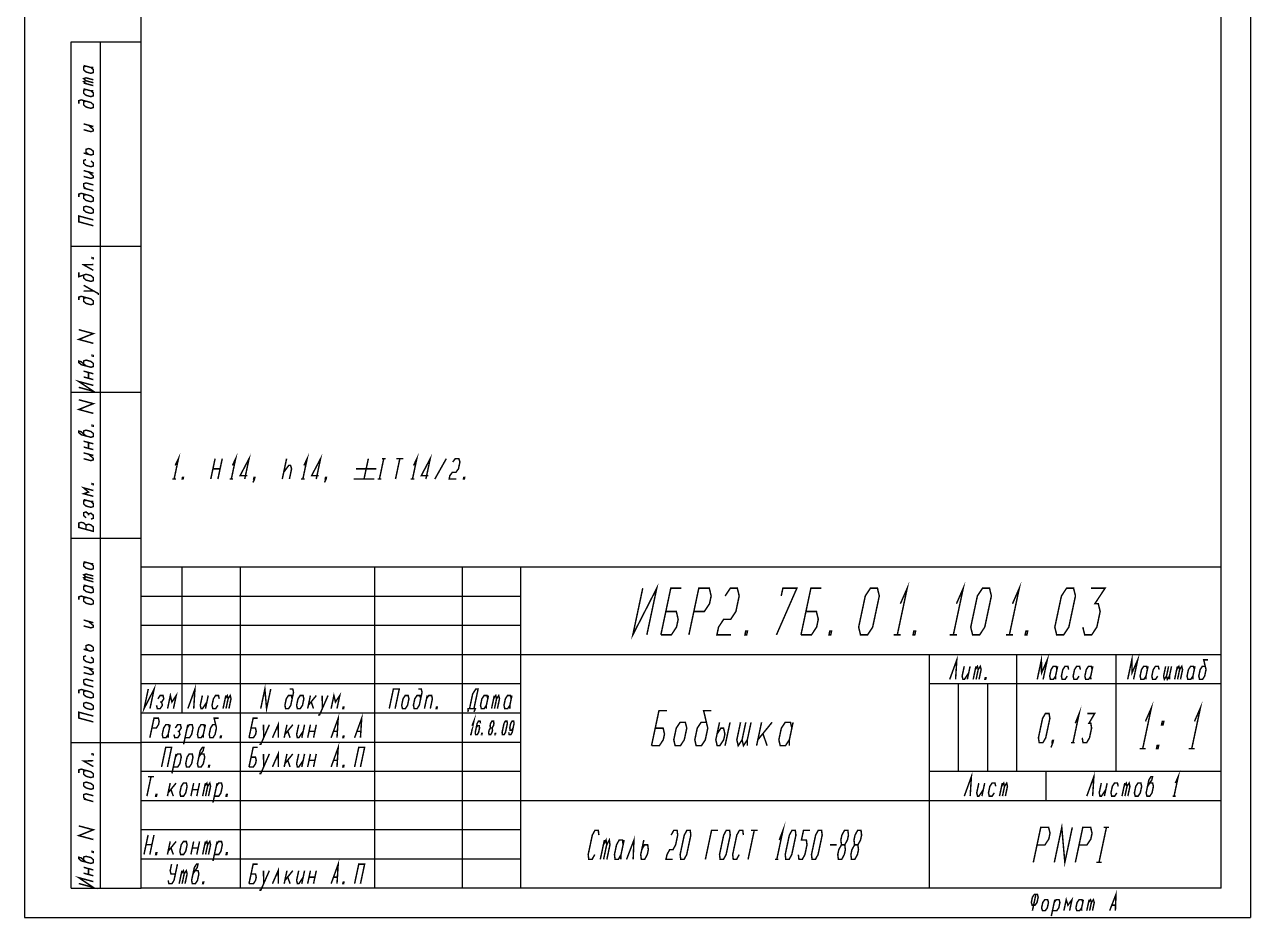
# Model space of a CAD drawing. Header units: millimetres. Extents: x 0 to 210, y 0 to 297.
# Drawn here: x 0 to 210, y 0 to 153 of the extents above; entities that cross this region are included whole.
import ezdxf

# ---------------------------------------------------------------- set-up
doc = ezdxf.new("R2010")
doc.units = ezdxf.units.MM
doc.header["$LTSCALE"] = 19.36
doc.layers.get('0').update_dxf_attribs({"linetype": 'CONTINUOUS'})

msp = doc.modelspace()

# ---------------------------------------------------------------- linework, layer by layer
at = {"color": 7, "linetype": 'CONTINUOUS'}
for p, q in [((0, 297), (0, 0)), ((210, 297), (210, 0)), ((20, 5), (20, 292.349899)), ((205, 5), (205, 292.349899)), ((8, 5), (8, 150)), ((8, 150), (20, 150)), ((13, 5), (13, 150)), ((20, 5), (20, 150)), ((8, 115), (20, 115)), ((8, 90), (20, 90)), ((8, 65), (20, 65)), ((205, 60), (20, 60)), ((20, 5), (20, 60)), ((27, 35), (27, 60)), ((37, 5), (37, 60)), ((60, 5), (60, 60)), ((75, 5), (75, 60)), ((85, 5), (85, 60)), ((205, 5), (205, 60)), ((85, 55), (20, 55)), ((85, 50), (20, 50)), ((205, 45), (20, 45)), ((155, 5), (155, 45)), ((170, 25), (170, 45)), ((187, 25), (187, 45)), ((85, 40), (20, 40)), ((205, 40), (155, 40)), ((160, 25), (160, 40)), ((165, 25), (165, 40)), ((85, 35), (20, 35)), ((8, 30), (20, 30)), ((85, 30), (20, 30)), ((85, 25), (20, 25)), ((205, 25), (155, 25)), ((175, 20), (175, 25)), ((205, 20), (20, 20)), ((85, 15), (20, 15)), ((85, 10), (20, 10)), ((8, 5), (20, 5)), ((205, 5), (20, 5)), ((205, 5), (20, 5)), ((0, 0), (210, 0))]:
    msp.add_line(p, q, dxfattribs=at)
at = {"color": 2, "linetype": 'CONTINUOUS', "const_width": 0.25}
for points in [[(10.127428, 145.946582), (11.377426, 145.611641), (11.794094, 145.625004)], [(10.544096, 145.834938), (10.127428, 145.696579), (10.127428, 145.196584), (10.544096, 144.834937), (11.377426, 144.61165), (11.794094, 144.749999), (11.794094, 145.250005), (11.377426, 145.611641)], [(10.544096, 143.334941), (10.127428, 143.696577), (10.544096, 143.834937), (11.794094, 143.499995)], [(10.544096, 142.834936), (10.127428, 143.196582), (10.544096, 143.334941), (11.794094, 143)], [(11.794094, 142.500005), (10.127428, 142.946579)], [(10.127428, 141.946578), (11.377426, 141.611647), (11.794094, 141.625)], [(10.544096, 141.834935), (10.127428, 141.696586), (10.127428, 141.19658), (10.544096, 140.834934), (11.377426, 140.611646), (11.794094, 140.749995), (11.794094, 141.250001), (11.377426, 141.611647)], [(10.544096, 139.834933), (10.127428, 139.696584), (10.127428, 139.196578), (10.544096, 138.834932), (11.377426, 138.611645), (11.794094, 138.750004), (11.794094, 139.249999), (11.377426, 139.611646), (9.71076, 140.05823), (9.294097, 139.919871), (9.294097, 139.419876)], [(10.127428, 135.946583), (11.794094, 135.499998)], [(10.127428, 134.946582), (11.377426, 134.611641), (11.794094, 134.75), (11.794094, 135.000003), (10.960764, 135.723296)], [(10.127428, 130.946578), (11.377426, 130.611647), (11.794094, 130.749996), (11.794094, 131.250002), (11.377426, 131.611648), (10.960764, 131.723292), (10.544096, 131.584933), (10.544096, 131.084937), (10.960764, 130.723291)], [(10.544096, 129.834934), (10.127428, 129.696585), (10.127428, 129.196579), (10.544096, 128.834933), (11.377426, 128.611646), (11.794094, 128.750005), (11.794094, 129.25), (11.377426, 129.611646)], [(10.127428, 127.946586), (11.794094, 127.500001)], [(10.127428, 126.946585), (11.377426, 126.611644), (11.794094, 126.750003), (11.794094, 126.999995), (10.960764, 127.723288)], [(10.544096, 123.834938), (10.127428, 123.696579), (10.127428, 123.196584), (10.544096, 122.834937), (11.377426, 122.61165), (11.794094, 122.749999), (11.794094, 123.250005), (11.377426, 123.611641), (9.71076, 124.058226), (9.294097, 123.919877), (9.294097, 123.419871)], [(10.544096, 124.834939), (10.127428, 125.196586), (10.127428, 125.696581), (10.544096, 125.83494), (11.794094, 125.499999)], [(11.794094, 124.499998), (10.127428, 124.946583)], [(11.377426, 120.611648), (11.794094, 120.749997), (11.794094, 121.250003), (11.377426, 121.611649), (10.544096, 121.834937), (10.127428, 121.696577), (10.127428, 121.196582), (10.544096, 120.834936), (11.377426, 120.611648)], [(11.794094, 118.500003), (9.294097, 119.169875), (9.294097, 120.169876), (11.794094, 119.500004)], [(11.794094, 110.854165), (10.127428, 111.800745), (11.794094, 111.854166)], [(11.794094, 112.979163), (11.794094, 112.854167), (11.58576, 112.909994), (11.58576, 113.03499), (11.794094, 112.979163)], [(10.127428, 110.050746), (10.127428, 109.550751), (10.544096, 109.189104), (11.377426, 108.965817), (11.794094, 109.104166), (11.794094, 109.604172), (11.377426, 109.965808), (10.544096, 110.189105), (9.294097, 109.774038), (9.294097, 110.524036)], [(12.62743, 106.630874), (12.62743, 106.880877), (10.127428, 108.300747)], [(10.127428, 107.300746), (11.794094, 107.354167)], [(10.544096, 106.189102), (10.127428, 106.050753), (10.127428, 105.550747), (10.544096, 105.189101), (11.377426, 104.965813), (11.794094, 105.104162), (11.794094, 105.604168), (11.377426, 105.965814), (9.71076, 106.412399), (9.294097, 106.27404), (9.294097, 105.774045)], [(11.794094, 98.354169), (9.294097, 99.024041), (11.794094, 100.02083), (9.294097, 100.690702)], [(10.544096, 94.480772), (9.71076, 95.204065), (9.294097, 95.315709), (9.294097, 95.065706), (9.71076, 94.70406), (11.377426, 94.257475), (11.794094, 94.395834), (11.794094, 94.895829), (11.377426, 95.257476), (10.544096, 95.480773), (10.127428, 95.342414), (10.127428, 94.842419)], [(11.794094, 96.270829), (11.794094, 96.145833), (11.58576, 96.20166), (11.58576, 96.326656), (11.794094, 96.270829)], [(10.127428, 93.592415), (11.794094, 93.14583)], [(11.794094, 92.145829), (10.127428, 92.592414)], [(10.960764, 92.369127), (10.960764, 93.369128)], [(9.294097, 90.81571), (11.794094, 90.145838), (9.294097, 91.815711), (11.794094, 91.145828)], [(11.794094, 86.354168), (9.294097, 87.02404), (11.794094, 88.020834), (9.294097, 88.690707)], [(11.794094, 84.270833), (11.794094, 84.145832), (11.58576, 84.201654), (11.58576, 84.326655), (11.794094, 84.270833)], [(10.544096, 82.480771), (9.71076, 83.204059), (9.294097, 83.315708), (9.294097, 83.065705), (9.71076, 82.704059), (11.377426, 82.257479), (11.794094, 82.395833), (11.794094, 82.895833), (11.377426, 83.25748), (10.544096, 83.480772), (10.127428, 83.342413), (10.127428, 82.842418)], [(10.127428, 81.592414), (11.794094, 81.145834)], [(11.794094, 80.145833), (10.127428, 80.592413)], [(10.960764, 80.369126), (10.960764, 81.369127)], [(10.127428, 79.592417), (11.794094, 79.145833)], [(10.127428, 78.592417), (11.377426, 78.25748), (11.794094, 78.395834), (11.794094, 78.645832), (10.960764, 79.369125)], [(25.813148, 77.438979), (26.367381, 78.605651), (25.623431, 75.105647)], [(31.901563, 75.105647), (32.645513, 78.605651)], [(33.870509, 78.605651), (33.126559, 75.105647)], [(35.613149, 77.438979), (36.167382, 78.605651), (35.423432, 75.105647)], [(37.720305, 75.105647), (38.464255, 78.605651), (36.925555, 75.68898), (38.150551, 75.68898)], [(44.895506, 78.605651), (44.151556, 75.105647)], [(47.863153, 77.438979), (48.417386, 78.605651), (47.673436, 75.105647)], [(49.970309, 75.105647), (50.714259, 78.605651), (49.175548, 75.68898), (50.400555, 75.68898)], [(58.895509, 78.605651), (58.151559, 75.105647)], [(61.53509, 78.605651), (60.79114, 75.105647)], [(61.228841, 78.605651), (61.841339, 78.605651)], [(64.291342, 78.605651), (63.547392, 75.105647)], [(63.678844, 78.605651), (64.90384, 78.605651)], [(66.64648, 77.438979), (67.200713, 78.605651), (66.456763, 75.105647)], [(68.753646, 75.105647), (69.497586, 78.605651), (67.958886, 75.68898), (69.183882, 75.68898)], [(70.284892, 75.105647), (72.253838, 78.605651)], [(73.354848, 78.022312), (73.785094, 78.605651), (74.397592, 78.605651), (74.579854, 78.022312), (74.331871, 76.855646), (73.901625, 76.272313), (73.289127, 76.272313), (72.858881, 75.68898), (72.734895, 75.105647), (73.959891, 75.105647)], [(32.273532, 76.855646), (33.498528, 76.855646)], [(44.399539, 76.272313), (45.260021, 77.438979), (45.56628, 77.438979), (45.748532, 76.855646), (45.376562, 75.105647)], [(56.773529, 76.855646), (60.273538, 76.855646)], [(11.794094, 72.145831), (10.127428, 72.592416), (10.960764, 72.869124), (10.127428, 73.592417), (11.794094, 73.145832)], [(11.794094, 74.270834), (11.794094, 74.145833), (11.58576, 74.201655), (11.58576, 74.326656), (11.794094, 74.270834)], [(25.317182, 75.105647), (25.92968, 75.105647)], [(27.154687, 75.105647), (27.001557, 75.105647), (27.063561, 75.397314), (27.21668, 75.397314), (27.154687, 75.105647)], [(35.117183, 75.105647), (35.729681, 75.105647)], [(39.40468, 75.105647), (39.251561, 75.105647), (39.313554, 75.397314), (39.466684, 75.397314), (39.40468, 75.105647), (39.127563, 74.522314)], [(47.367187, 75.105647), (47.979685, 75.105647)], [(51.654684, 75.105647), (51.501564, 75.105647), (51.563558, 75.397314), (51.716677, 75.397314), (51.654684, 75.105647), (51.377567, 74.522314)], [(56.40156, 75.105647), (59.901558, 75.105647)], [(60.484891, 75.105647), (61.097389, 75.105647)], [(66.150514, 75.105647), (66.763022, 75.105647)], [(75.338017, 75.105647), (75.184897, 75.105647), (75.246891, 75.397314), (75.40001, 75.397314), (75.338017, 75.105647)], [(10.127428, 71.592415), (11.377426, 71.257479), (11.794094, 71.270832)], [(10.544096, 71.480771), (10.127428, 71.342417), (10.127428, 70.842417), (10.544096, 70.480771), (11.377426, 70.257478), (11.794094, 70.395832), (11.794094, 70.895833), (11.377426, 71.257479)], [(11.377426, 68.257481), (11.794094, 68.395835), (11.794094, 68.895836), (11.377426, 69.257477), (10.960764, 69.119123), (10.544096, 69.48077), (10.127428, 69.342416), (10.127428, 68.842415), (10.544096, 68.480769)], [(11.794094, 66.145836), (11.794094, 66.895834), (11.377426, 67.25748), (10.960764, 67.369124), (10.544096, 67.23077), (10.127428, 67.592417), (9.71076, 67.70406), (9.294097, 67.565706), (9.294097, 66.815708), (11.794094, 66.145836)], [(10.544096, 66.480772), (10.544096, 67.23077)], [(10.960764, 68.869125), (10.960764, 69.119123)], [(10.127428, 60.94658), (11.377426, 60.611644), (11.794094, 60.625001)], [(10.544096, 60.834936), (10.127428, 60.696582), (10.127428, 60.196582), (10.544096, 59.834935), (11.377426, 59.611648), (11.794094, 59.750002), (11.794094, 60.250002), (11.377426, 60.611644)], [(10.544096, 58.334939), (10.127428, 58.69658), (10.544096, 58.834934), (11.794094, 58.499998)], [(10.544096, 57.834938), (10.127428, 58.19658), (10.544096, 58.334939), (11.794094, 57.999998)], [(11.794094, 57.500002), (10.127428, 57.946582)], [(10.127428, 56.946581), (11.377426, 56.611645), (11.794094, 56.624998)], [(10.544096, 56.834938), (10.127428, 56.696583), (10.127428, 56.196583), (10.544096, 55.834937), (11.377426, 55.611644), (11.794094, 55.749998), (11.794094, 56.249999), (11.377426, 56.611645)], [(105.900453, 56.410637), (104.199997, 48.41064), (108.300451, 56.410637), (106.599995, 48.41064)], [(150.033635, 53.74397), (151.200451, 56.410637), (149.500006, 48.41064)], [(159.633627, 53.74397), (160.800443, 56.410637), (159.099998, 48.41064)], [(169.233641, 53.74397), (170.400457, 56.410637), (168.69999, 48.41064)], [(10.544096, 54.834936), (10.127428, 54.696582), (10.127428, 54.196581), (10.544096, 53.834935), (11.377426, 53.611647), (11.794094, 53.750001), (11.794094, 54.250002), (11.377426, 54.611643), (9.71076, 55.058228), (9.294097, 54.919874), (9.294097, 54.419874)], [(109.000004, 48.41064), (110.700449, 56.410637), (112.500453, 56.410637)], [(113.8, 48.41064), (115.500445, 56.410637), (117.300449, 56.410637), (117.617043, 55.077306), (117.333643, 53.74397), (116.450227, 52.410639), (114.650223, 52.410639)], [(120.017041, 55.077306), (120.900457, 56.410637), (122.100445, 56.410637), (122.417039, 55.077306), (121.850217, 52.410639), (120.966822, 51.077302), (119.766813, 51.077302), (118.883418, 49.743971), (118.599996, 48.41064), (120.999994, 48.41064)], [(128.800004, 48.41064), (132.300453, 56.410637), (129.900455, 56.410637), (129.617033, 55.077306)], [(133.000006, 48.41064), (134.700451, 56.410637), (136.500455, 56.410637)], [(143.199992, 48.41064), (142.883398, 49.743971), (144.017043, 55.077306), (144.900459, 56.410637), (146.100447, 56.410637), (146.417041, 55.077306), (145.283418, 49.743971), (144.400002, 48.41064), (143.199992, 48.41064)], [(162.399998, 48.41064), (162.083404, 49.743971), (163.217049, 55.077306), (164.100443, 56.410637), (165.300453, 56.410637), (165.617047, 55.077306), (164.483402, 49.743971), (163.600008, 48.41064), (162.399998, 48.41064)], [(176.800008, 48.41064), (176.483414, 49.743971), (177.617037, 55.077306), (178.500453, 56.410637), (179.700463, 56.410637), (180.017035, 55.077306), (178.883412, 49.743971), (177.999996, 48.41064), (176.800008, 48.41064)], [(182.700455, 56.410637), (185.100453, 56.410637), (183.333643, 53.74397), (183.933637, 53.74397), (184.25023, 52.410639), (183.683408, 49.743971), (182.799992, 48.41064), (181.600004, 48.41064), (181.28341, 49.743971)], [(109.000004, 48.41064), (110.800008, 48.41064), (111.683402, 49.743971), (111.966824, 51.077302), (111.65023, 52.410639), (109.850227, 52.410639)], [(133.000006, 48.41064), (134.80001, 48.41064), (135.683404, 49.743971), (135.966826, 51.077302), (135.650232, 52.410639), (133.850229, 52.410639)], [(10.127428, 50.946581), (11.794094, 50.500001)], [(10.127428, 49.94658), (11.377426, 49.611644), (11.794094, 49.749998), (11.794094, 50), (10.960764, 50.723293)], [(123.7, 48.41064), (123.399992, 48.41064), (123.541703, 49.077306), (123.841711, 49.077306), (123.7, 48.41064)], [(138.10001, 48.41064), (137.800002, 48.41064), (137.941713, 49.077306), (138.241699, 49.077306), (138.10001, 48.41064)], [(148.89999, 48.41064), (150.1, 48.41064)], [(152.499998, 48.41064), (152.19999, 48.41064), (152.341701, 49.077306), (152.641709, 49.077306), (152.499998, 48.41064)], [(158.500004, 48.41064), (159.699992, 48.41064)], [(168.099996, 48.41064), (169.300006, 48.41064)], [(171.700004, 48.41064), (171.399996, 48.41064), (171.541707, 49.077306), (171.841715, 49.077306), (171.700004, 48.41064)], [(10.127428, 45.946581), (11.377426, 45.611645), (11.794094, 45.749999), (11.794094, 46.25), (11.377426, 46.611646), (10.960764, 46.72329), (10.544096, 46.584936), (10.544096, 46.084935), (10.960764, 45.723289)], [(10.544096, 44.834937), (10.127428, 44.696583), (10.127428, 44.196582), (10.544096, 43.834936), (11.377426, 43.611646), (11.794094, 43.75), (11.794094, 44.25), (11.377426, 44.611647)], [(158.480002, 40.787578), (159.694557, 44.137581), (159.484998, 40.787578)], [(173.475, 40.787578), (174.187057, 44.137581), (174.214857, 41.904245), (175.192074, 44.137581), (174.479996, 40.787578)], [(188.964998, 40.787578), (189.677055, 44.137581), (189.704855, 41.904245), (190.682072, 44.137581), (189.969994, 40.787578)], [(202.253449, 43.020914), (201.750951, 43.020914), (201.381033, 42.462581), (201.143674, 41.345912), (201.276254, 40.787578), (201.778752, 40.787578), (202.14867, 41.345912), (202.386029, 42.462581), (201.988311, 44.137581), (202.742068, 44.137581)], [(10.127428, 42.946581), (11.794094, 42.500001)], [(10.127428, 41.946583), (11.377426, 41.611646), (11.794094, 41.75), (11.794094, 42.000001), (10.960764, 42.723291)], [(160.964713, 43.020914), (160.608674, 41.345912), (160.741254, 40.787578), (160.992492, 40.787578), (161.73235, 41.904245)], [(161.969709, 43.020914), (161.49499, 40.787578)], [(162.500008, 40.787578), (162.974705, 43.020914)], [(162.856025, 42.462581), (163.225965, 43.020914), (163.358523, 42.462581), (163.002506, 40.787578)], [(163.358523, 42.462581), (163.728463, 43.020914), (163.861043, 42.462581), (163.505004, 40.787578)], [(176.846027, 42.462581), (176.713469, 43.020914), (176.210949, 43.020914), (175.841031, 42.462581), (175.603672, 41.345912), (175.736252, 40.787578), (176.23875, 40.787578), (176.608668, 41.345912)], [(176.964707, 43.020914), (176.608668, 41.345912), (176.615629, 40.787578)], [(178.856041, 42.462581), (178.723461, 43.020914), (178.220963, 43.020914), (177.851023, 42.462581), (177.613686, 41.345912), (177.746244, 40.787578), (178.248742, 40.787578), (178.618682, 41.345912)], [(180.866033, 42.462581), (180.733453, 43.020914), (180.230955, 43.020914), (179.861037, 42.462581), (179.623678, 41.345912), (179.756258, 40.787578), (180.258756, 40.787578), (180.628674, 41.345912)], [(182.876025, 42.462581), (182.743467, 43.020914), (182.240969, 43.020914), (181.871029, 42.462581), (181.63367, 41.345912), (181.76625, 40.787578), (182.268748, 40.787578), (182.638688, 41.345912)], [(182.994705, 43.020914), (182.638688, 41.345912), (182.645627, 40.787578)], [(192.336025, 42.462581), (192.203467, 43.020914), (191.700969, 43.020914), (191.331029, 42.462581), (191.09367, 41.345912), (191.22625, 40.787578), (191.728748, 40.787578), (192.098688, 41.345912)], [(192.454705, 43.020914), (192.098688, 41.345912), (192.105627, 40.787578)], [(194.346039, 42.462581), (194.213459, 43.020914), (193.710961, 43.020914), (193.341043, 42.462581), (193.103684, 41.345912), (193.236242, 40.787578), (193.73874, 40.787578), (194.10868, 41.345912)], [(195.469715, 43.020914), (195.113676, 41.345912), (195.246256, 40.787578), (195.616174, 41.345912), (195.748754, 40.787578), (196.118672, 41.345912), (196.474711, 43.020914)], [(195.972213, 43.020914), (195.616174, 41.345912)], [(197.00501, 40.787578), (197.479707, 43.020914)], [(197.361027, 42.462581), (197.730967, 43.020914), (197.863525, 42.462581), (197.507508, 40.787578)], [(197.863525, 42.462581), (198.233465, 43.020914), (198.366023, 42.462581), (198.010006, 40.787578)], [(200.376037, 42.462581), (200.243457, 43.020914), (199.740959, 43.020914), (199.371041, 42.462581), (199.133682, 41.345912), (199.26624, 40.787578), (199.76876, 40.787578), (200.138678, 41.345912)], [(200.494717, 43.020914), (200.138678, 41.345912), (200.145617, 40.787578)], [(10.544096, 39.834937), (10.127428, 40.196581), (10.127428, 40.696581), (10.544096, 40.834935), (11.794094, 40.499999)], [(11.794094, 39.500001), (10.127428, 39.946583)], [(21.197069, 39.137578), (20.485002, 35.787579), (22.202065, 39.137578), (21.489998, 35.787579)], [(27.979998, 35.787579), (29.194563, 39.137578), (28.985005, 35.787579)], [(40.460003, 35.787579), (41.17206, 39.137578), (41.464999, 35.787579), (42.177066, 39.137578)], [(164.635619, 40.787578), (164.51, 40.787578), (164.56934, 41.066746), (164.694959, 41.066746), (164.635619, 40.787578)], [(196.118672, 41.345912), (196.125633, 40.787578)], [(10.544096, 38.834936), (10.127428, 38.696582), (10.127428, 38.196582), (10.544096, 37.834938), (11.377426, 37.611645), (11.794094, 37.749999), (11.794094, 38.25), (11.377426, 38.611646), (9.71076, 39.058229), (9.294097, 38.919872), (9.294097, 38.419874)], [(22.613674, 36.345912), (22.746254, 35.787579), (23.248752, 35.787579), (23.618681, 36.345912), (23.486101, 36.904245), (23.856029, 37.462579), (23.72346, 38.020912), (23.220962, 38.020912), (22.851033, 37.462579)], [(24.504997, 35.787579), (24.979705, 38.020912), (25.244854, 36.904245), (25.984712, 38.020912), (25.510004, 35.787579)], [(30.464709, 38.020912), (30.108681, 36.345912), (30.24125, 35.787579), (30.492499, 35.787579), (31.232356, 36.904245)], [(31.469705, 38.020912), (30.994997, 35.787579)], [(33.361028, 37.462579), (33.228459, 38.020912), (32.725961, 38.020912), (32.356032, 37.462579), (32.118673, 36.345912), (32.251253, 35.787579), (32.753751, 35.787579), (33.12368, 36.345912)], [(34.009996, 35.787579), (34.484715, 38.020912)], [(34.366035, 37.462579), (34.735964, 38.020912), (34.868533, 37.462579), (34.512505, 35.787579)], [(34.868533, 37.462579), (35.238462, 38.020912), (35.371031, 37.462579), (35.015003, 35.787579)], [(45.841033, 37.462579), (45.708464, 38.020912), (45.205955, 38.020912), (44.836037, 37.462579), (44.598678, 36.345912), (44.731247, 35.787579), (45.233745, 35.787579), (45.603674, 36.345912), (46.078382, 38.579245), (45.945813, 39.137578), (45.443314, 39.137578)], [(46.608681, 36.345912), (46.74125, 35.787579), (47.243748, 35.787579), (47.613677, 36.345912), (47.851036, 37.462579), (47.718456, 38.020912), (47.215958, 38.020912), (46.846029, 37.462579), (46.608681, 36.345912)], [(48.974712, 38.020912), (48.500004, 35.787579)], [(48.618673, 36.345912), (49.979708, 38.020912)], [(50.272647, 34.670912), (50.523896, 34.670912), (51.989711, 38.020912)], [(50.984715, 38.020912), (51.012505, 35.787579)], [(52.519999, 35.787579), (52.994707, 38.020912), (53.259856, 36.904245), (53.999714, 38.020912), (53.524995, 35.787579)], [(62.474999, 35.787579), (63.187066, 39.137578), (64.192063, 39.137578), (63.479995, 35.787579)], [(64.603682, 36.345912), (64.736251, 35.787579), (65.238749, 35.787579), (65.608678, 36.345912), (65.846037, 37.462579), (65.713457, 38.020912), (65.210959, 38.020912), (64.84103, 37.462579), (64.603682, 36.345912)], [(67.856029, 37.462579), (67.72346, 38.020912), (67.220962, 38.020912), (66.851033, 37.462579), (66.613674, 36.345912), (66.746254, 35.787579), (67.248752, 35.787579), (67.618681, 36.345912), (68.093389, 38.579245), (67.960819, 39.137578), (67.458311, 39.137578)], [(68.504997, 35.787579), (68.979705, 38.020912)], [(68.861036, 37.462579), (69.230965, 38.020912), (69.733463, 38.020912), (69.866032, 37.462579), (69.510004, 35.787579)], [(76.231251, 35.787579), (76.765299, 38.30008), (77.320187, 39.137578), (77.697065, 39.137578), (76.984998, 35.787579)], [(79.351029, 37.462579), (79.21846, 38.020912), (78.715962, 38.020912), (78.346033, 37.462579), (78.108674, 36.345912), (78.241254, 35.787579), (78.743752, 35.787579), (79.113681, 36.345912)], [(79.469709, 38.020912), (79.113681, 36.345912), (79.12062, 35.787579)], [(79.999997, 35.787579), (80.474705, 38.020912)], [(80.356036, 37.462579), (80.725965, 38.020912), (80.858534, 37.462579), (80.502495, 35.787579)], [(80.858534, 37.462579), (81.228463, 38.020912), (81.361032, 37.462579), (81.005004, 35.787579)], [(83.371035, 37.462579), (83.238455, 38.020912), (82.735957, 38.020912), (82.366028, 37.462579), (82.12868, 36.345912), (82.261249, 35.787579), (82.763747, 35.787579), (83.133676, 36.345912)], [(83.489715, 38.020912), (83.133676, 36.345912), (83.140626, 35.787579)], [(11.377426, 35.611646), (11.794094, 35.75), (11.794094, 36.25), (11.377426, 36.611644), (10.544096, 36.834937), (10.127428, 36.696583), (10.127428, 36.196582), (10.544096, 35.834936), (11.377426, 35.611646)], [(23.234852, 36.904245), (23.486101, 36.904245)], [(49.114231, 36.904245), (49.505, 35.787579)], [(54.655621, 35.787579), (54.530002, 35.787579), (54.589342, 36.066747), (54.714961, 36.066747), (54.655621, 35.787579)], [(70.64063, 35.787579), (70.515, 35.787579), (70.57434, 36.066747), (70.699959, 36.066747), (70.64063, 35.787579)], [(75.986952, 35.229246), (75.980002, 35.787579), (77.236247, 35.787579), (76.991948, 35.229246)], [(179.989771, 33.277481), (180.656539, 34.944148), (179.59375, 29.944148)], [(192.004436, 33.588476), (193.025395, 35.921808), (191.537494, 28.921809)], [(200.404439, 33.588476), (201.425398, 35.921808), (199.937498, 28.921809)], [(11.794094, 33.5), (9.294097, 34.169873), (9.294097, 35.169874), (11.794094, 34.499999)], [(21.465001, 30.787579), (22.177068, 34.137579), (22.930815, 34.137579), (23.063385, 33.579246), (22.944705, 33.020912), (22.574787, 32.462579), (21.821029, 32.462579)], [(32.74346, 33.020912), (32.240962, 33.020912), (31.871033, 32.462579), (31.633674, 31.345913), (31.766254, 30.787579), (32.268752, 30.787579), (32.638681, 31.345913), (32.876029, 32.462579), (32.478311, 34.137579), (33.232068, 34.137579)], [(38.45, 30.787579), (39.162067, 34.137579), (39.915814, 34.137579)], [(42.469995, 30.787579), (43.447212, 33.020912), (43.475002, 30.787579)], [(52.519999, 30.787579), (53.734564, 34.137579), (53.524995, 30.787579)], [(56.540005, 30.787579), (57.75456, 34.137579), (57.545001, 30.787579)], [(76.660294, 32.857642), (76.967005, 33.624309), (76.478128, 31.324307)], [(78.107396, 33.240974), (78.045134, 33.624309), (77.75763, 33.624309), (77.532398, 33.240974), (77.20648, 31.707642), (77.268753, 31.324307), (77.556246, 31.324307), (77.781478, 31.707642), (77.944437, 32.47431), (77.882175, 32.857642), (77.594671, 32.857642), (77.369439, 32.47431)], [(80.100694, 32.47431), (80.325915, 32.857642), (80.407405, 33.240974), (80.345133, 33.624309), (80.057629, 33.624309), (79.832397, 33.240974), (79.750918, 32.857642), (79.81319, 32.47431)], [(81.868751, 31.324307), (81.806479, 31.707642), (82.132396, 33.240974), (82.357628, 33.624309), (82.645132, 33.624309), (82.707404, 33.240974), (82.381476, 31.707642), (82.156255, 31.324307), (81.868751, 31.324307)], [(82.956483, 31.707642), (83.018745, 31.324307), (83.306249, 31.324307), (83.53148, 31.707642), (83.857398, 33.240974), (83.795126, 33.624309), (83.507633, 33.624309), (83.282401, 33.240974), (83.119442, 32.47431), (83.181715, 32.090975), (83.469208, 32.090975), (83.694439, 32.47431)], [(107.399998, 29.432979), (108.675343, 35.432979), (110.025346, 35.432979)], [(116.800229, 33.432977), (115.900227, 33.432977), (115.23767, 32.432979), (114.812559, 30.432977), (115.050004, 29.432979), (115.950006, 29.432979), (116.612562, 30.432977), (117.037674, 32.432979), (116.325338, 35.432979), (117.67533, 35.432979)], [(173.812498, 29.944148), (173.677125, 30.777482), (174.385658, 34.110815), (174.875287, 34.944148), (175.500289, 34.944148), (175.635662, 34.110815), (174.927129, 30.777482), (174.4375, 29.944148), (173.812498, 29.944148)], [(182.062777, 34.944148), (183.312781, 34.944148), (182.333523, 33.277481), (182.646014, 33.277481), (182.781387, 32.444148), (182.427131, 30.777482), (181.937502, 29.944148), (181.3125, 29.944148), (181.177127, 30.777482)], [(195.030445, 33.00514), (194.767949, 33.00514), (194.891936, 33.588476), (195.154432, 33.588476), (195.030445, 33.00514)], [(24.836028, 32.462579), (24.703459, 33.020912), (24.200961, 33.020912), (23.831032, 32.462579), (23.593673, 31.345913), (23.726253, 30.787579), (24.228751, 30.787579), (24.59868, 31.345913)], [(24.954708, 33.020912), (24.59868, 31.345913), (24.60563, 30.787579)], [(25.603676, 31.345913), (25.736245, 30.787579), (26.238754, 30.787579), (26.608683, 31.345913), (26.476103, 31.904246), (26.846031, 32.462579), (26.713462, 33.020912), (26.210964, 33.020912), (25.841035, 32.462579)], [(26.224854, 31.904246), (26.476103, 31.904246)], [(27.25765, 29.670913), (27.969707, 33.020912)], [(27.494999, 30.787579), (28.248746, 30.787579), (28.618675, 31.345913), (28.856034, 32.462579), (28.723465, 33.020912), (28.220956, 33.020912), (27.851027, 32.462579)], [(30.866037, 32.462579), (30.733457, 33.020912), (30.230959, 33.020912), (29.86103, 32.462579), (29.623682, 31.345913), (29.756251, 30.787579), (30.258749, 30.787579), (30.628678, 31.345913)], [(30.984706, 33.020912), (30.628678, 31.345913), (30.635628, 30.787579)], [(38.45, 30.787579), (39.203747, 30.787579), (39.573676, 31.345913), (39.692355, 31.904246), (39.559786, 32.462579), (38.806028, 32.462579)], [(40.222644, 29.670913), (40.473893, 29.670913), (41.939707, 33.020912)], [(40.934711, 33.020912), (40.962501, 30.787579)], [(44.954706, 33.020912), (44.479998, 30.787579)], [(44.598678, 31.345913), (45.959713, 33.020912)], [(45.094226, 31.904246), (45.485005, 30.787579)], [(46.964709, 33.020912), (46.608681, 31.345913), (46.74125, 30.787579), (46.992499, 30.787579), (47.732356, 31.904246)], [(47.969705, 33.020912), (47.494997, 30.787579)], [(48.500004, 30.787579), (48.974712, 33.020912)], [(48.737353, 31.904246), (49.742359, 31.904246)], [(49.979708, 33.020912), (49.505, 30.787579)], [(53.008607, 31.904246), (53.511105, 31.904246)], [(57.028603, 31.904246), (57.531101, 31.904246)], [(78.346871, 31.324307), (78.274995, 31.324307), (78.31574, 31.515975), (78.387616, 31.515975), (78.346871, 31.324307)], [(79.568752, 31.324307), (79.856245, 31.324307), (80.081477, 31.707642), (80.162956, 32.090975), (80.100694, 32.47431), (79.81319, 32.47431), (79.587959, 32.090975), (79.506479, 31.707642), (79.568752, 31.324307)], [(80.64687, 31.324307), (80.575005, 31.324307), (80.615739, 31.515975), (80.687615, 31.515975), (80.64687, 31.324307)], [(107.399998, 29.432979), (108.750001, 29.432979), (109.412547, 30.432977), (109.625113, 31.432978), (109.387668, 32.432979), (108.037665, 32.432979)], [(111.212551, 30.432977), (111.449996, 29.432979), (112.349998, 29.432979), (113.012555, 30.432977), (113.437666, 32.432979), (113.200221, 33.432977), (112.300219, 33.432977), (111.637662, 32.432979), (111.212551, 30.432977)], [(119.050223, 33.432977), (118.412566, 30.432977), (118.64999, 29.432979), (119.100002, 29.432979), (119.762559, 30.432977), (119.975104, 31.432978), (119.73768, 32.432979), (119.287668, 32.432979), (118.625111, 31.432978)], [(120.850227, 33.432977), (120.000004, 29.432979)], [(122.65023, 33.432977), (122.012553, 30.432977), (122.249998, 29.432979), (122.912555, 30.432977), (123.15, 29.432979), (123.812557, 30.432977), (124.450234, 33.432977)], [(123.550232, 33.432977), (122.912555, 30.432977)], [(126.250217, 33.432977), (125.399994, 29.432979)], [(125.612561, 30.432977), (128.050221, 33.432977)], [(126.500123, 31.432978), (127.199998, 29.432979)], [(131.437662, 32.432979), (131.200217, 33.432977), (130.300236, 33.432977), (129.63768, 32.432979), (129.212547, 30.432977), (129.449992, 29.432979), (130.349994, 29.432979), (131.012551, 30.432977)], [(131.650229, 33.432977), (131.012551, 30.432977), (131.02499, 29.432979)], [(33.650627, 30.787579), (33.524997, 30.787579), (33.584337, 31.066747), (33.709967, 31.066747), (33.650627, 30.787579)], [(52.519999, 25.78758), (53.734564, 29.137579), (53.524995, 25.78758)], [(54.655621, 30.787579), (54.530002, 30.787579), (54.589342, 31.066747), (54.714961, 31.066747), (54.655621, 30.787579)], [(76.334376, 31.324307), (76.62188, 31.324307)], [(123.812557, 30.432977), (123.824996, 29.432979)], [(176.15625, 29.944148), (175.999994, 29.944148), (176.088574, 30.360816), (176.244809, 30.360816), (176.15625, 29.944148), (175.822877, 29.110815)], [(179.28126, 29.944148), (179.90624, 29.944148)], [(194.162498, 28.921809), (193.900002, 28.921809), (194.023988, 29.505142), (194.286484, 29.505142), (194.162498, 28.921809)], [(11.794094, 27.979166), (11.794094, 27.854167), (11.58576, 27.909989), (11.58576, 28.03499), (11.794094, 27.979166)], [(23.475004, 25.78758), (24.187061, 29.137579), (25.192067, 29.137579), (24.48, 25.78758)], [(25.247647, 24.670913), (25.959715, 28.020913)], [(25.484996, 25.78758), (26.238754, 25.78758), (26.608683, 26.345913), (26.846031, 27.46258), (26.713462, 28.020913), (26.210964, 28.020913), (25.841035, 27.46258)], [(27.613679, 26.345913), (27.746248, 25.78758), (28.248746, 25.78758), (28.618675, 26.345913), (28.856034, 27.46258), (28.723465, 28.020913), (28.220956, 28.020913), (27.851027, 27.46258), (27.613679, 26.345913)], [(29.86103, 27.46258), (30.600888, 28.579246), (30.719567, 29.137579), (30.468318, 29.137579), (30.09839, 28.579246), (29.623682, 26.345913), (29.756251, 25.78758), (30.258749, 25.78758), (30.628678, 26.345913), (30.866037, 27.46258), (30.733457, 28.020913), (30.230959, 28.020913)], [(38.45, 25.78758), (39.162067, 29.137579), (39.915814, 29.137579)], [(38.45, 25.78758), (39.203747, 25.78758), (39.573676, 26.345913), (39.692355, 26.904246), (39.559786, 27.46258), (38.806028, 27.46258)], [(40.222644, 24.670913), (40.473893, 24.670913), (41.939707, 28.020913)], [(40.934711, 28.020913), (40.962501, 25.78758)], [(42.469995, 25.78758), (43.447212, 28.020913), (43.475002, 25.78758)], [(44.954706, 28.020913), (44.479998, 25.78758)], [(44.598678, 26.345913), (45.959713, 28.020913)], [(46.964709, 28.020913), (46.608681, 26.345913), (46.74125, 25.78758), (46.992499, 25.78758), (47.732356, 26.904246)], [(47.969705, 28.020913), (47.494997, 25.78758)], [(48.500004, 25.78758), (48.974712, 28.020913)], [(49.979708, 28.020913), (49.505, 25.78758)], [(56.540005, 25.78758), (57.252062, 29.137579), (58.257068, 29.137579), (57.545001, 25.78758)], [(191.012502, 28.921809), (192.062508, 28.921809)], [(199.412506, 28.921809), (200.46249, 28.921809)], [(10.544096, 25.189103), (10.127428, 25.050749), (10.127428, 24.550749), (10.544096, 24.189102), (11.377426, 23.965812), (11.794094, 24.104166), (11.794094, 24.604167), (11.377426, 24.965813), (9.71076, 25.412393), (9.294097, 25.274039), (9.294097, 24.774038)], [(11.794094, 25.854168), (10.127428, 26.800748), (11.794094, 26.854166)], [(31.640624, 25.78758), (31.515005, 25.78758), (31.574334, 26.066745), (31.699964, 26.066745), (31.640624, 25.78758)], [(45.094226, 26.904246), (45.485005, 25.78758)], [(48.737353, 26.904246), (49.742359, 26.904246)], [(53.008607, 26.904246), (53.511105, 26.904246)], [(54.655621, 25.78758), (54.530002, 25.78758), (54.589342, 26.066745), (54.714961, 26.066745), (54.655621, 25.78758)], [(197.132842, 23.020913), (197.621439, 24.13758), (196.909383, 20.787579)], [(11.377426, 21.965812), (11.794094, 22.104167), (11.794094, 22.604167), (11.377426, 22.965811), (10.544096, 23.189104), (10.127428, 23.05075), (10.127428, 22.550749), (10.544096, 22.189103), (11.377426, 21.965812)], [(21.67456, 24.13758), (20.962503, 20.787579)], [(21.172062, 24.13758), (22.177068, 24.13758)], [(24.954708, 23.020913), (24.48, 20.787579)], [(24.59868, 21.345912), (25.959715, 23.020913)], [(26.608683, 21.345912), (26.741252, 20.787579), (27.24375, 20.787579), (27.613679, 21.345912), (27.851027, 22.46258), (27.718458, 23.020913), (27.21596, 23.020913), (26.846031, 22.46258), (26.608683, 21.345912)], [(28.499995, 20.787579), (28.974714, 23.020913)], [(29.97971, 23.020913), (29.505002, 20.787579)], [(30.509998, 20.787579), (30.984706, 23.020913)], [(30.866037, 22.46258), (31.235955, 23.020913), (31.368535, 22.46258), (31.012496, 20.787579)], [(31.368535, 22.46258), (31.738464, 23.020913), (31.871033, 22.46258), (31.515005, 20.787579)], [(32.282642, 19.670912), (32.994709, 23.020913)], [(32.520001, 20.787579), (33.273748, 20.787579), (33.643677, 21.345912), (33.881036, 22.46258), (33.748456, 23.020913), (33.245958, 23.020913), (32.876029, 22.46258)], [(160.98001, 20.787579), (162.194564, 24.13758), (161.985006, 20.787579)], [(163.464699, 23.020913), (163.108682, 21.345912), (163.24124, 20.787579), (163.4925, 20.787579), (164.232357, 21.904247)], [(164.469717, 23.020913), (163.994998, 20.787579)], [(166.361029, 22.46258), (166.228449, 23.020913), (165.725951, 23.020913), (165.356033, 22.46258), (165.118674, 21.345912), (165.251254, 20.787579), (165.753752, 20.787579), (166.12367, 21.345912)], [(167.010008, 20.787579), (167.484705, 23.020913)], [(167.366025, 22.46258), (167.735965, 23.020913), (167.868523, 22.46258), (167.512506, 20.787579)], [(167.868523, 22.46258), (168.238463, 23.020913), (168.371043, 22.46258), (168.015004, 20.787579)], [(181.959996, 20.787579), (183.174572, 24.13758), (182.964992, 20.787579)], [(184.444707, 23.020913), (184.088668, 21.345912), (184.221248, 20.787579), (184.472508, 20.787579), (185.212365, 21.904247)], [(185.449703, 23.020913), (184.975006, 20.787579)], [(187.341037, 22.46258), (187.208457, 23.020913), (186.705959, 23.020913), (186.336041, 22.46258), (186.098682, 21.345912), (186.23124, 20.787579), (186.73376, 20.787579), (187.103678, 21.345912)], [(187.989994, 20.787579), (188.464713, 23.020913)], [(188.346033, 22.46258), (188.715951, 23.020913), (188.848531, 22.46258), (188.492492, 20.787579)], [(188.848531, 22.46258), (189.218449, 23.020913), (189.351029, 22.46258), (188.99499, 20.787579)], [(190.118687, 21.345912), (190.251246, 20.787579), (190.753744, 20.787579), (191.123684, 21.345912), (191.361043, 22.46258), (191.228463, 23.020913), (190.725965, 23.020913), (190.356025, 22.46258), (190.118687, 21.345912)], [(192.366039, 22.46258), (193.105896, 23.579247), (193.224555, 24.13758), (192.973316, 24.13758), (192.603377, 23.579247), (192.12868, 21.345912), (192.26126, 20.787579), (192.763758, 20.787579), (193.133676, 21.345912), (193.371035, 22.46258), (193.238455, 23.020913), (192.735957, 23.020913)], [(10.544096, 20.189104), (10.127428, 20.550749), (10.127428, 21.050749), (10.544096, 21.189103), (11.794094, 20.854167)], [(22.595627, 20.787579), (22.469997, 20.787579), (22.529337, 21.066746), (22.654967, 21.066746), (22.595627, 20.787579)], [(25.094228, 21.904247), (25.484996, 20.787579)], [(28.737354, 21.904247), (29.742351, 21.904247)], [(34.655623, 20.787579), (34.530004, 20.787579), (34.589344, 21.066746), (34.714963, 21.066746), (34.655623, 20.787579)], [(11.794094, 19.854166), (10.127428, 20.300748)], [(196.658123, 20.787579), (197.160621, 20.787579)], [(11.794094, 13.354167), (9.294097, 14.02404), (11.794094, 15.020833), (9.294097, 15.690706)], [(98.385648, 14.110815), (98.281535, 14.944149), (97.719031, 14.944149), (97.260651, 14.110815), (96.552129, 10.777482), (96.656253, 9.944148), (97.218746, 9.944148), (97.677126, 10.777482)], [(110.760648, 14.110815), (111.219039, 14.944149), (111.781543, 14.944149), (111.885656, 14.110815), (111.5314, 12.444149), (111.07301, 11.610816), (110.510506, 11.610816), (110.052137, 10.777482), (109.874998, 9.944148), (111.000006, 9.944148)], [(112.406244, 9.944148), (112.302131, 10.777482), (113.010643, 14.110815), (113.469033, 14.944149), (114.031537, 14.944149), (114.13565, 14.110815), (113.427139, 10.777482), (112.968748, 9.944148), (112.406244, 9.944148)], [(116.625002, 9.944148), (117.687791, 14.944149), (118.812777, 14.944149)], [(119.156248, 9.944148), (119.052135, 10.777482), (119.760646, 14.110815), (120.219037, 14.944149), (120.781541, 14.944149), (120.885654, 14.110815), (120.177121, 10.777482), (119.718752, 9.944148), (119.156248, 9.944148)], [(123.135648, 14.110815), (123.031535, 14.944149), (122.469031, 14.944149), (122.010662, 14.110815), (121.302129, 10.777482), (121.406242, 9.944148), (121.968746, 9.944148), (122.427137, 10.777482)], [(125.000277, 14.944149), (123.93751, 9.944148)], [(124.437773, 14.944149), (125.562781, 14.944149)], [(129.286646, 13.277482), (129.922154, 14.944149), (128.859365, 9.944148)], [(130.40624, 9.944148), (130.302127, 10.777482), (131.01066, 14.110815), (131.469029, 14.944149), (132.031533, 14.944149), (132.135646, 14.110815), (131.427135, 10.777482), (130.968744, 9.944148), (130.40624, 9.944148)], [(132.552121, 10.777482), (132.656256, 9.944148), (133.21876, 9.944148), (133.677129, 10.777482), (134.031385, 12.444149), (133.927271, 13.277482), (133.083516, 13.277482), (133.437793, 14.944149), (134.562779, 14.944149)], [(134.90625, 9.944148), (134.802137, 10.777482), (135.510648, 14.110815), (135.969039, 14.944149), (136.531543, 14.944149), (136.635656, 14.110815), (135.927123, 10.777482), (135.468754, 9.944148), (134.90625, 9.944148)], [(140.500137, 12.444149), (140.958527, 13.277482), (141.135645, 14.110815), (141.031531, 14.944149), (140.469027, 14.944149), (140.010658, 14.110815), (139.83352, 13.277482), (139.937633, 12.444149)], [(142.750131, 12.444149), (143.208521, 13.277482), (143.38566, 14.110815), (143.281525, 14.944149), (142.719043, 14.944149), (142.260652, 14.110815), (142.083514, 13.277482), (142.187648, 12.444149)], [(172.800004, 9.432978), (174.075338, 15.432979), (175.42533, 15.432979), (175.662775, 14.432979), (175.45023, 13.432978), (174.787674, 12.432978), (173.43766, 12.432978)], [(176.39999, 9.432978), (177.675346, 15.432979), (178.199994, 9.432978), (179.47535, 15.432979)], [(179.999998, 9.432978), (181.275332, 15.432979), (182.625346, 15.432979), (182.862791, 14.432979), (182.650225, 13.432978), (181.987668, 12.432978), (180.637676, 12.432978)], [(185.32533, 15.432979), (184.049996, 9.432978)], [(184.87534, 15.432979), (185.775342, 15.432979)], [(20.460005, 10.787579), (21.172062, 14.137579)], [(22.177068, 14.137579), (21.465001, 10.787579)], [(24.954708, 13.020913), (24.48, 10.787579)], [(24.59868, 11.345913), (25.959715, 13.020913)], [(26.608683, 11.345913), (26.741252, 10.787579), (27.24375, 10.787579), (27.613679, 11.345913), (27.851027, 12.46258), (27.718458, 13.020913), (27.21596, 13.020913), (26.846031, 12.46258), (26.608683, 11.345913)], [(28.499995, 10.787579), (28.974714, 13.020913)], [(29.97971, 13.020913), (29.505002, 10.787579)], [(30.509998, 10.787579), (30.984706, 13.020913)], [(30.866037, 12.46258), (31.235955, 13.020913), (31.368535, 12.46258), (31.012496, 10.787579)], [(31.368535, 12.46258), (31.738464, 13.020913), (31.871033, 12.46258), (31.515005, 10.787579)], [(32.282642, 9.670913), (32.994709, 13.020913)], [(32.520001, 10.787579), (33.273748, 10.787579), (33.643677, 11.345913), (33.881036, 12.46258), (33.748456, 13.020913), (33.245958, 13.020913), (32.876029, 12.46258)], [(98.624995, 9.944148), (99.333518, 13.277482)], [(99.15639, 12.444149), (99.61477, 13.277482), (99.718894, 12.444149), (99.187499, 9.944148)], [(99.718894, 12.444149), (100.177273, 13.277482), (100.281387, 12.444149), (99.750003, 9.944148)], [(102.531392, 12.444149), (102.427268, 13.277482), (101.864774, 13.277482), (101.406395, 12.444149), (101.052128, 10.777482), (101.156252, 9.944148), (101.718745, 9.944148), (102.177136, 10.777482)], [(102.70852, 13.277482), (102.177136, 10.777482), (102.140623, 9.944148)], [(103.125005, 9.944148), (104.396021, 13.277482), (104.250002, 9.944148)], [(106.083521, 13.277482), (105.552127, 10.777482), (105.656251, 9.944148), (106.218755, 9.944148), (106.677135, 10.777482), (106.854263, 11.610816), (106.750139, 12.444149), (106.187646, 12.444149), (105.729266, 11.610816)], [(10.544096, 9.48077), (9.71076, 10.204061), (9.294097, 10.315707), (9.294097, 10.065706), (9.71076, 9.70406), (11.377426, 9.257479), (11.794094, 9.395834), (11.794094, 9.895833), (11.377426, 10.257479), (10.544096, 10.48077), (10.127428, 10.342416), (10.127428, 9.842415)], [(11.794094, 11.270833), (11.794094, 11.145833), (11.58576, 11.201656), (11.58576, 11.326656), (11.794094, 11.270833)], [(20.816033, 12.46258), (21.821029, 12.46258)], [(22.595627, 10.787579), (22.469997, 10.787579), (22.529337, 11.066746), (22.654967, 11.066746), (22.595627, 10.787579)], [(25.094228, 11.904246), (25.484996, 10.787579)], [(28.737354, 11.904246), (29.742351, 11.904246)], [(34.655623, 10.787579), (34.530004, 10.787579), (34.589344, 11.066746), (34.714963, 11.066746), (34.655623, 10.787579)], [(137.968891, 12.444149), (139.093898, 12.444149)], [(139.40626, 9.944148), (139.968742, 9.944148), (140.427133, 10.777482), (140.604271, 11.610816), (140.500137, 12.444149), (139.937633, 12.444149), (139.479264, 11.610816), (139.302125, 10.777482), (139.40626, 9.944148)], [(141.656254, 9.944148), (142.218758, 9.944148), (142.677127, 10.777482), (142.854266, 11.610816), (142.750131, 12.444149), (142.187648, 12.444149), (141.729258, 11.610816), (141.552141, 10.777482), (141.656254, 9.944148)], [(10.127428, 8.592415), (11.794094, 8.145833)], [(10.960764, 7.369125), (10.960764, 8.369124)], [(24.59868, 6.345913), (24.731249, 5.78758), (25.233747, 5.78758), (25.603676, 6.345913), (26.197063, 9.137579)], [(25.192067, 9.137579), (24.954708, 8.020913), (25.087277, 7.46258), (25.841035, 7.46258)], [(28.856034, 7.46258), (29.595892, 8.579246), (29.714561, 9.137579), (29.463312, 9.137579), (29.093383, 8.579246), (28.618675, 6.345913), (28.751255, 5.78758), (29.253753, 5.78758), (29.623682, 6.345913), (29.86103, 7.46258), (29.728461, 8.020913), (29.225963, 8.020913)], [(38.45, 5.78758), (39.162067, 9.137579), (39.915814, 9.137579)], [(42.469995, 5.78758), (43.447212, 8.020913), (43.475002, 5.78758)], [(52.519999, 5.78758), (53.734564, 9.137579), (53.524995, 5.78758)], [(56.540005, 5.78758), (57.252062, 9.137579), (58.257068, 9.137579), (57.545001, 5.78758)], [(128.578135, 9.944148), (129.140617, 9.944148)], [(183.600006, 9.432978), (184.500008, 9.432978)], [(9.294097, 5.815706), (11.794094, 5.145833), (9.294097, 6.815706), (11.794094, 6.145833)], [(11.794094, 7.145833), (10.127428, 7.592416)], [(26.490003, 5.78758), (26.964711, 8.020913)], [(26.846031, 7.46258), (27.21596, 8.020913), (27.348529, 7.46258), (26.992501, 5.78758)], [(27.348529, 7.46258), (27.718458, 8.020913), (27.851027, 7.46258), (27.494999, 5.78758)], [(38.45, 5.78758), (39.203747, 5.78758), (39.573676, 6.345913), (39.692355, 6.904246), (39.559786, 7.46258), (38.806028, 7.46258)], [(40.222644, 4.670913), (40.473893, 4.670913), (41.939707, 8.020913)], [(40.934711, 8.020913), (40.962501, 5.78758)], [(44.954706, 8.020913), (44.479998, 5.78758)], [(44.598678, 6.345913), (45.959713, 8.020913)], [(45.094226, 6.904246), (45.485005, 5.78758)], [(46.964709, 8.020913), (46.608681, 6.345913), (46.74125, 5.78758), (46.992499, 5.78758), (47.732356, 6.904246)], [(47.969705, 8.020913), (47.494997, 5.78758)], [(48.500004, 5.78758), (48.974712, 8.020913)], [(48.737353, 6.904246), (49.742359, 6.904246)], [(49.979708, 8.020913), (49.505, 5.78758)], [(53.008607, 6.904246), (53.511105, 6.904246)], [(30.635628, 5.78758), (30.509998, 5.78758), (30.569338, 6.066746), (30.694968, 6.066746), (30.635628, 5.78758)], [(54.655621, 5.78758), (54.530002, 5.78758), (54.589342, 6.066746), (54.714961, 6.066746), (54.655621, 5.78758)], [(185.879992, 1.172466), (186.965168, 3.972466), (186.860002, 1.172466)], [(173.24516, 3.972466), (173.000152, 3.972466), (172.655973, 3.505799), (172.457586, 2.572466), (172.603379, 2.1058), (173.093395, 2.1058), (173.437574, 2.572466), (173.635961, 3.505799), (173.490168, 3.972466), (173.24516, 3.972466), (172.65, 1.172466)], [(174.219197, 1.639133), (174.36499, 1.172466), (174.855006, 1.172466), (175.199186, 1.639133), (175.397572, 2.572466), (175.251779, 3.039133), (174.761764, 3.039133), (174.417584, 2.572466), (174.219197, 1.639133)], [(175.881615, 0.239133), (176.476775, 3.039133)], [(176.080002, 1.172466), (176.815004, 1.172466), (177.159184, 1.639133), (177.35757, 2.572466), (177.211777, 3.039133), (176.721762, 3.039133), (176.377582, 2.572466)], [(178.04, 1.172466), (178.436773, 3.039133), (178.728381, 2.1058), (179.416762, 3.039133), (179.02001, 1.172466)], [(181.277588, 2.572466), (181.131773, 3.039133), (180.641779, 3.039133), (180.297578, 2.572466), (180.099191, 1.639133), (180.245006, 1.172466), (180.735, 1.172466), (181.079201, 1.639133)], [(181.376781, 3.039133), (181.079201, 1.639133), (181.10249, 1.172466)], [(181.959996, 1.172466), (182.35677, 3.039133)], [(182.257576, 2.572466), (182.601777, 3.039133), (182.74757, 2.572466), (182.44999, 1.172466)], [(182.74757, 2.572466), (183.091771, 3.039133), (183.237586, 2.572466), (182.940006, 1.172466)], [(186.323387, 2.1058), (186.813381, 2.1058)]]:
    msp.add_lwpolyline(points, dxfattribs=at)

doc.saveas('drawing.dxf')
